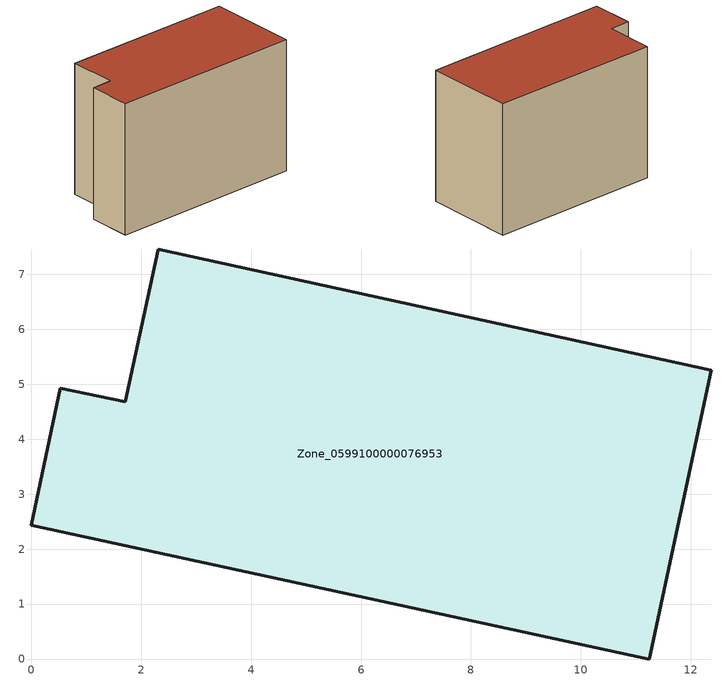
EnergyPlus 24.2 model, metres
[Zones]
Zone_0599100000076953
 floor ground (C_G): 11.24,0 0,2.43 0.53,4.93 1.71,4.68 2.31,7.46 12.37,5.25 z0
 wall outside (C_F): 1.71,4.68 0.53,4.93 0,2.43 11.24,0 12.37,5.25 2.31,7.46 1.71,4.68 z0:7.87
 roof outside (C_R): 12.37,5.25 2.31,7.46 1.71,4.68 0.53,4.93 0,2.43 11.24,0 z7.87
[BUILDING]
Pand.0599100000076953: North Axis=0; Terrain=City; Loads Convergence Tolerance Value=0.04; Temperature Convergence Tolerance Value=0.4; Solar Distribution=FullExterior; Maximum Number of Warmup Days=25; Minimum Number of Warmup Days=1
[Site:Location]
Rotterdam.The.Hague.AP_ZH_NLD Design_Conditions: Latitude=51.96; Longitude=4.45; Time Zone=1; Elevation=-4.5
[SITE:GROUNDTEMPERATURE:BUILDINGSURFACE]
18, 18, 18, 18, 18, 18, 18, 18, 18, 18, 18, 18
[MATERIAL] Thermal Absorptance=0.9; Solar Absorptance=0.7; Visible Absorptance=0.7
Name | Roughness | Thickness | Conductivity | Density | Specific Heat
G.TI.1975-1991 | MediumSmooth | 0.15 | 0.288461 | 540 | 1210
F.TI.1975-1991 | Rough | 0.3 | 0.230769 | 1920 | 840
R.TI.1975-1991 | MediumRough | 0.2 | 0.153846 | 1500 | 1000
[CONSTRUCTION]
C_G: G.TI.1975-1991
C_F: F.TI.1975-1991
C_R: R.TI.1975-1991
[ZONE]
Zone_0599100000076953: Type=1; Multiplier=1; Ceiling Height=Autocalculate; Volume=Autocalculate; Floor Area=autocalculate; Part of Total Floor Area=Yes
[ZONEINFILTRATION:DESIGNFLOWRATE]
Infil_Zone_0599100000076953: Zone or ZoneList or Space or SpaceList=Zone_0599100000076953; Schedule=AlwaysOn; Design Flow Rate Calculation Method=Flow/Area; Flow Rate per Floor Area=0.003; Constant Term Coefficient=1; Temperature Term Coefficient=0; Velocity Term Coefficient=0; Velocity Squared Term Coefficient=0
[HVACTEMPLATE:ZONE:IDEALLOADSAIRSYSTEM]
Zone_0599100000076953: Maximum Heating Supply Air Temperature=50; Minimum Cooling Supply Air Temperature=13; Maximum Heating Supply Air Humidity Ratio=0.0156; Minimum Cooling Supply Air Humidity Ratio=0.0077; Heating Limit=NoLimit; Cooling Limit=NoLimit; Dehumidification Control Type=ConstantSensibleHeatRatio; Cooling Sensible Heat Ratio=0.7; Dehumidification Setpoint=60; Humidification Control Type=None; Humidification Setpoint=30; Outdoor Air Method=None; Outdoor Air Flow Rate per Person=0.00944; Outdoor Air Flow Rate per Zone Floor Area=0; Outdoor Air Flow Rate per Zone=0; Demand Controlled Ventilation Type=None; Outdoor Air Economizer Type=NoEconomizer; Heat Recovery Type=None; Sensible Heat Recovery Effectiveness=0.7; Latent Heat Recovery Effectiveness=0.65
[ZONECONTROL:THERMOSTAT]
ThermostatControl_Zone_0599100000076953: Zone or ZoneList=Zone_0599100000076953; Control Type Schedule=DualSetpointControlType; Control 1=Thermostat_Zone_0599100000076953; Temperature Difference Between Cutout And Setpoint=0
[THERMOSTATSETPOINT:DUALSETPOINT]
Thermostat_Zone_0599100000076953: Heating Setpoint Temperature Schedule=HeatingSetpoint_Zone_0599100000076953; Cooling Setpoint Temperature Schedule=CoolingSetpoint_Zone_0599100000076953
[SCHEDULE:COMPACT]
HeatingSetpoint_Zone_0599100000076953: Through: 12/31, For: AllDays, Until: 24:00, 21
CoolingSetpoint_Zone_0599100000076953: Through: 12/31, For: AllDays, Until: 24:00, 24
DualSetpointControlType: Through: 12/31, For: AllDays, Until: 24:00, 4
AlwaysOn: Through: 12/31, For: AllDays, Until: 24:00, 1
